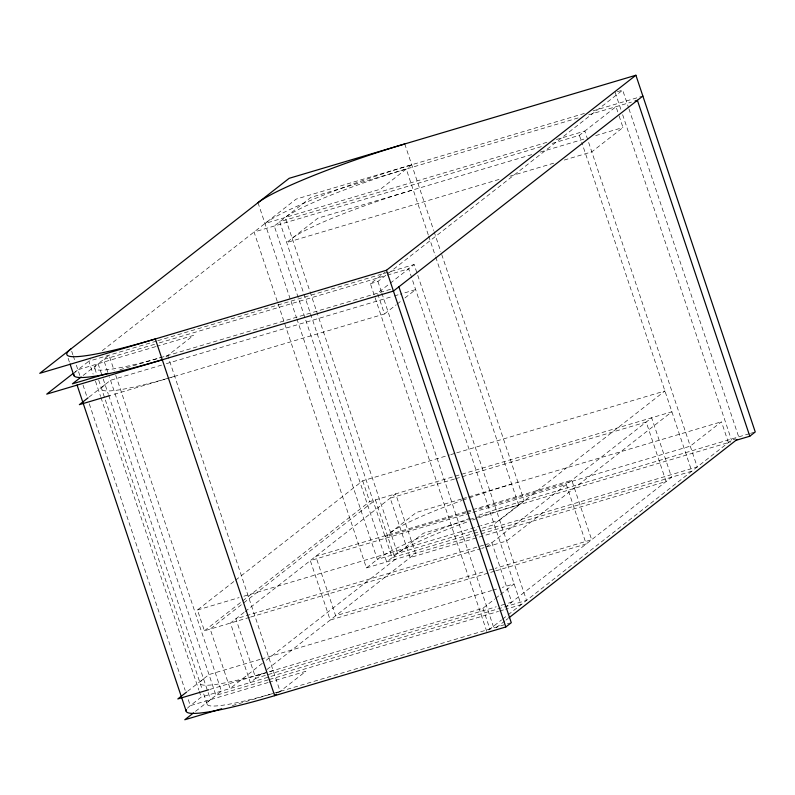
<?xml version="1.0" encoding="UTF-8"?>
<svg xmlns="http://www.w3.org/2000/svg" width="795" height="795" viewBox="0 0 795 795"><rect width="100%" height="100%" fill="white"/><g stroke="black" fill="none" stroke-linecap="round" stroke-linejoin="round"><path stroke-width="0.6" stroke-dasharray="3.98 2.98" d="M74.104 372.716L90.729 359.718M102.247 350.704L296.137 199.118L585.865 112.999M83.107 375.469L109.024 355.206L114.132 370.48M89.1 397.043L110.535 380.278L161.584 365.104M165.926 356.925L193.463 335.401L156.903 346.262M486.779 631.488L370.41 283.706L385.038 272.268M370.41 283.706L377.923 281.47L622.674 90.123L628.567 107.742M187.421 708.275A126.147 13.843 -18.5 0 1 190.283 705.652L201.195 697.116L526.538 600.414L414.145 264.516L377.506 293.156L384.472 313.965L111.409 395.125M552.078 143.438L579.386 135.319L616.026 106.679L618.729 114.768M384.472 313.965L396.158 304.823M397.132 304.058L401.038 301.017M404.933 297.966L415.646 289.589L400.213 294.18M619.116 115.931L622.982 127.488L591.808 151.865L563.317 160.332M249.63 617.357L204.414 630.803L197.458 609.994L234.605 580.936M235.588 580.181L362.699 480.796L449.563 454.978M204.414 630.803L241.571 601.745M242.545 600.98L369.665 501.605L671.884 411.77L506.644 540.958L481.651 548.391M244.105 612.369L230.421 623.071L250.316 682.517L264 671.815M245.089 611.603L395.662 493.874L415.556 553.33L264.983 671.05M187.56 691.322L208.996 674.567L260.054 659.393M541.395 146.618L254.052 232.031L366.435 567.928L377.347 559.392A126.147 13.843 -18.5 0 1 472.856 517.287M195.5 711.366L221.417 691.103L115.712 375.17M262.35 663.308L230.083 688.53L210.198 629.083L375.439 499.886L395.334 559.342L263.334 662.543M278.31 692.833L305.856 671.298L269.296 682.16M486.421 546.97L651.662 417.782L671.556 477.229L506.306 606.426M209.88 689.414L482.933 608.245L494.629 599.102M495.603 598.347L499.498 595.296M500.472 594.531L514.117 583.868L502.241 587.396M728.409 442.577L721.453 421.767L690.269 446.144L476.573 509.665M488.736 629.968L501.595 619.911M502.569 619.156L731.529 440.142L735.822 438.87M496.239 627.732L505.024 620.875M505.998 620.11L507.945 618.59M617.308 91.713L622.674 90.123M592.99 110.883L641.674 96.414M578.134 117.938L310.905 197.379L274.275 226.018L386.668 561.916L423.298 533.276L468.414 519.86M588.717 114.798L631.478 102.088M546.851 142.345L279.731 221.755L392.124 557.653L472.846 533.654M556.351 139.523L584.842 131.056L697.235 466.953L479.971 531.537M531.726 154.618L317.871 218.178L286.687 242.555L500.393 179.034M540.024 152.143L585.06 138.757M595.674 135.607L622.982 127.488M509.893 176.212L553.817 163.154M156.516 341.095L88.802 361.218L93.124 374.137M157.708 340.737L414.145 264.516M154.618 344.305L103.569 359.479L107.822 372.189M159.368 342.884L386.132 275.487M387.314 275.13L408.69 268.78L521.073 604.677L505.64 609.268M155.731 346.62L77.89 369.755A126.147 13.843 -18.5 0 0 75.028 372.378M119.886 369.735L390.593 289.271M166.334 363.693L393.088 296.297M394.28 295.939L399.03 294.528M450.745 454.621L455.505 453.21M456.698 452.852L664.928 390.961L499.677 520.159L480.637 525.813M454.502 479.027L390.206 498.137L410.101 557.593L476.781 537.778M455.694 478.679L646.206 422.046L666.101 481.502L477.974 537.42M461.448 499.051L416.332 512.467L385.158 536.844L465.89 512.845M462.64 498.703L467.39 497.292M468.573 496.935L721.453 421.767M465.8 511.742L315.774 556.341L335.659 615.787L484.493 571.545M466.983 511.394L471.753 509.973M472.936 509.625L571.764 480.25L591.659 539.696L495.215 568.365M467.072 512.497L471.823 511.076M749.327 433.722L524.104 500.661A126.147 13.843 -18.5 0 0 477.497 515.667M750.51 433.364L754.067 432.311M469.597 519.513L730.824 441.861M197.458 609.994L239.096 597.611M243.856 596.2L479.455 526.171M471.693 531.348L377.347 559.392L296.793 318.626M472.876 531L477.596 529.599M482.307 528.198L492.92 525.038L524.104 500.661L441.185 252.85M474.039 533.296L478.789 531.885M366.435 567.928L473.333 536.158M474.516 535.8L691.779 471.216L581.741 142.365M483.539 545.181L235.877 618.798L255.771 678.254L496.289 606.764M484.731 544.833L491.876 542.707L511.761 602.163L507.001 603.574M250.664 617.049L480.468 548.739M489.263 570.134L494.023 568.713M494.52 571.217L330.203 620.06L310.318 560.604L566.308 484.513L586.203 543.959L495.712 570.86M261.237 659.035L491.558 590.576M492.741 590.228L497.491 588.807M501.049 605.343L505.809 603.932M268.203 679.844L215.962 695.377L109.372 376.81M269.386 679.496L498.525 611.385M499.707 611.027L504.457 609.616M268.114 682.517L190.283 705.652L187.531 697.434M232.269 705.632L272.635 693.638M273.828 693.28L510.092 623.051M628.964 108.915L739.042 437.906M615.161 92.349L621.054 109.978M622.634 114.679L731.529 440.142M579.386 135.319L581.354 141.192M404.754 143.955L433.722 230.54M434.11 231.713L440.788 251.677M428.267 234.803L406.255 169.037A104.066 11.418 -18.5 0 0 285.186 217.482L397.579 553.38A104.066 11.418 -18.5 0 1 468.782 521.341M428.654 235.976L435.332 255.94M435.73 257.123L518.648 504.934A104.066 11.418 -18.5 0 0 478.282 517.972M377.923 281.47L381.461 292.043M381.858 293.216L493.904 628.08M482.933 608.245L489.899 629.054M362.699 480.796L369.665 501.605M257.997 202.685L296.396 317.453M101.601 374.147L98.113 363.742A104.066 11.418 -18.5 0 0 160.342 357.671M103.221 379.006L108.329 394.28M108.726 395.453L210.506 699.64A104.066 11.418 -18.5 0 0 272.735 693.568M94.834 368.572L96.801 374.435M98.699 380.129L202.198 689.434M203.689 693.896L207.227 704.469M95.48 381.183L100.587 396.457M100.985 397.629L198.839 690.07M199.227 691.243L201.195 697.116M71.699 351.261L72.862 354.729M73.249 355.882L74.8 360.503M76.34 365.124L79.858 375.628M82.998 385.019L86.933 396.765M89.288 403.81L185.175 690.388M68.112 358.267L69.662 362.888M276.412 692.505A104.066 11.418 -18.5 0 0 280.128 691.412L167.745 355.504A104.066 11.418 -18.5 0 1 164.018 356.607M273.172 670.602A104.066 11.418 -18.5 0 1 269.445 671.695M265.769 672.759A104.066 11.418 -18.5 0 1 203.54 678.831M390.613 532.58A104.066 11.418 -18.5 0 1 461.816 500.532M462.76 500.194A104.066 11.418 -18.5 0 1 468.444 498.177M469.398 497.839A104.066 11.418 -18.5 0 1 511.682 484.125M472.558 519.99A104.066 11.418 -18.5 0 1 476.364 518.648M174.701 376.313A104.066 11.418 -18.5 0 1 170.985 377.416M167.308 378.48A104.066 11.418 -18.5 0 1 105.079 384.551M292.143 238.291A104.066 11.418 -18.5 0 1 413.221 189.836M411.711 164.764L380.537 189.14L264.964 223.494A126.147 13.843 -18.5 0 1 411.711 164.764"/><path stroke-width="1.19" d="M73.12 373.481L46.716 394.131L393.436 291.069L642.857 96.056M81.16 376.999L72.395 383.846L108.011 373.262M88.126 397.798L79.361 404.655L110.227 395.483M635.901 75.247L289.171 178.309L39.75 373.322L386.469 270.26L635.901 75.247L755.25 431.953L749.794 436.226L735.574 440.45M186.587 692.087L177.822 698.944L208.688 689.762M193.553 712.896L184.788 719.753L221.586 708.812M276.62 694.154L274.672 695.675A126.147 13.843 -18.5 0 1 186.418 709.746M508.919 617.824L737.094 439.436M70.924 348.945A126.147 13.843 -18.5 0 0 155.323 338.968L274.672 695.675L505.829 626.967L511.284 622.704L398.891 286.796M635.036 101.025L637.401 100.329L749.794 436.226M386.469 270.26L505.829 626.967M70.049 364.04L73.915 375.608M77.055 384.999L186.298 711.505M162.289 359.777A126.147 13.843 -18.5 0 1 74.024 373.849M257.997 202.685A126.147 13.843 -18.5 0 1 404.754 143.955"/></g></svg>
